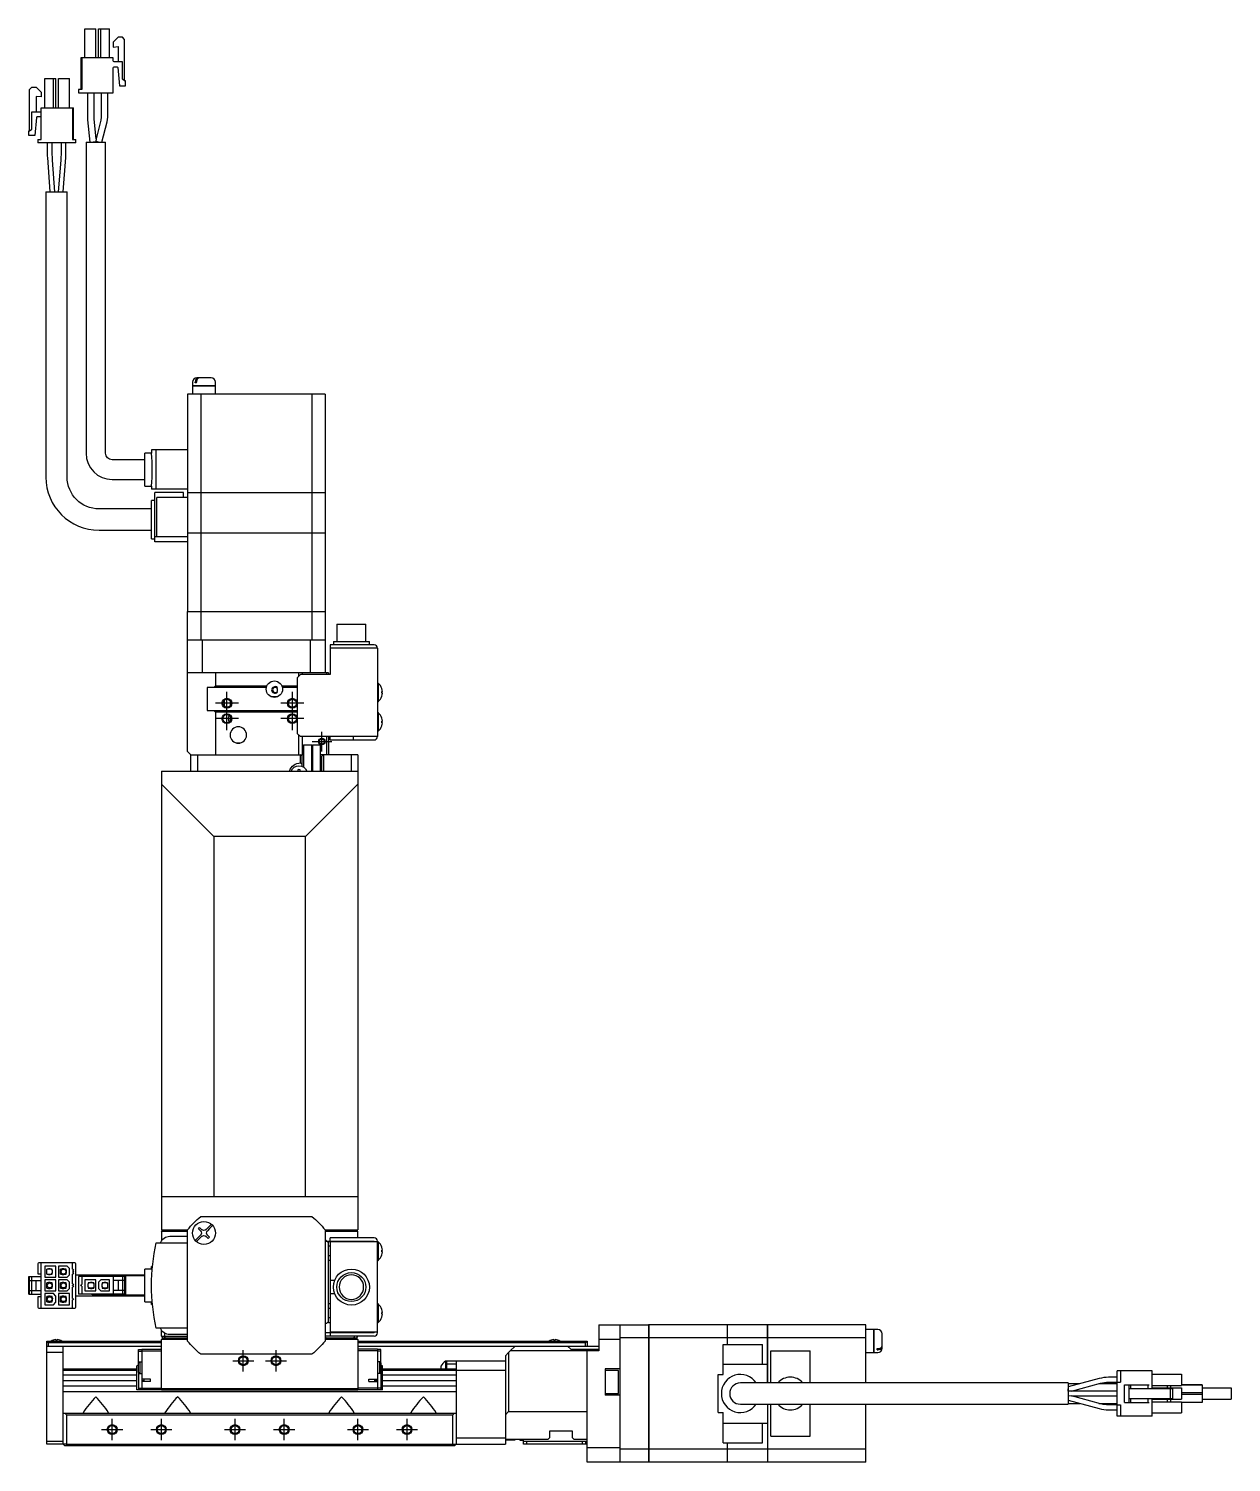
# Model space of a CAD drawing. Extents: x 0 to 1538, y -8 to 1191.
# Drawn here: x 1171 to 1538.1, y 382.2 to 819.8 of the extents above; entities that cross this region are included whole.
import ezdxf

# ---------------------------------------------------------------- set-up
doc = ezdxf.new("R2010")
doc.units = 0
doc.header["$LTSCALE"] = 0.5
doc.linetypes.add('CENTER', pattern=[50.8, 31.75, -6.35, 6.35, -6.35])
for name, color, linetype in [('MSM_CENTER', 1, 'CENTER'), ('MSM_CONTINUOUS', 7, 'CONTINUOUS'), ('MSM_NARROW', 5, 'CONTINUOUS')]:
    doc.layers.add(name, color=color, linetype=linetype)

msp = doc.modelspace()

# ---------------------------------------------------------------- linework, layer by layer
at = {"layer": 'MSM_CENTER'}
for p, q in [((1231.54, 605.65), (1231.54, 617.35)), ((1251.54, 605.65), (1251.54, 617.35)), ((1235.04, 613.85), (1228.04, 613.85)), ((1255.04, 613.85), (1248.04, 613.85)), ((1235.04, 609.15), (1228.04, 609.15)), ((1255.04, 609.15), (1248.04, 609.15)), ((1260.54, 599.15), (1260.54, 605.15)), ((1257.54, 602.15), (1263.54, 602.15)), ((1236.54, 409.92), (1236.54, 416.38)), ((1246.54, 409.92), (1246.54, 416.38)), ((1233.31, 413.15), (1239.77, 413.15)), ((1243.31, 413.15), (1249.77, 413.15)), ((1196.54, 388.92), (1196.54, 395.38)), ((1211.54, 388.92), (1211.54, 395.38)), ((1234.04, 388.92), (1234.04, 395.38)), ((1249.04, 388.92), (1249.04, 395.38)), ((1271.54, 388.92), (1271.54, 395.38)), ((1286.54, 388.92), (1286.54, 395.38)), ((1193.31, 392.15), (1199.77, 392.15)), ((1208.31, 392.15), (1214.77, 392.15)), ((1230.81, 392.15), (1237.27, 392.15)), ((1245.81, 392.15), (1252.27, 392.15)), ((1268.31, 392.15), (1274.77, 392.15)), ((1283.31, 392.15), (1289.77, 392.15))]:
    msp.add_line(p, q, dxfattribs=at)
at = {"layer": 'MSM_CONTINUOUS'}
for p, q in [((1188.14, 810.85), (1188.14, 819.75)), ((1188.14, 819.75), (1191.54, 819.75)), ((1188.14, 810.85), (1188.14, 819.75)), ((1191.54, 810.85), (1191.54, 819.75)), ((1192.34, 810.85), (1192.34, 819.75)), ((1192.34, 819.75), (1195.74, 819.75)), ((1192.34, 810.85), (1192.34, 819.75)), ((1193.09, 810.85), (1193.09, 819.75)), ((1195.74, 810.85), (1195.74, 819.75)), ((1198.34, 817.15), (1196.84, 815.65)), ((1198.34, 817.15), (1196.84, 815.65)), ((1196.84, 815.65), (1196.84, 814.15)), ((1196.84, 815.65), (1196.84, 814.15)), ((1196.84, 814.15), (1198.34, 814.28)), ((1199.64, 817.15), (1198.34, 817.15)), ((1198.34, 814.28), (1198.34, 809.6)), ((1198.34, 814.28), (1198.34, 809.6)), ((1200.34, 816.45), (1199.64, 817.15)), ((1200.34, 803.85), (1200.34, 816.45)), ((1187.24, 810.85), (1186.99, 810.85)), ((1186.99, 810.85), (1186.99, 801.15)), ((1187.24, 810.85), (1187.24, 801.15)), ((1196.84, 810.85), (1187.24, 810.85)), ((1187.24, 810.85), (1187.24, 801.15)), ((1196.84, 809.9), (1196.84, 810.85)), ((1199.64, 809.6), (1197.14, 809.6)), ((1199.64, 804.35), (1199.64, 809.6)), ((1196.84, 800.15), (1196.84, 807.8)), ((1197.14, 808.1), (1198.04, 808.1)), ((1198.24, 807.92), (1198.73, 802.35)), ((1198.24, 807.92), (1198.34, 806.77)), ((1198.24, 807.92), (1198.73, 802.35)), ((1198.24, 807.92), (1198.34, 806.77)), ((1198.34, 806.77), (1198.34, 806.77)), ((1171.34, 801.2), (1172.04, 801.9)), ((1171.34, 788.6), (1171.34, 801.2)), ((1172.04, 801.9), (1173.34, 801.9)), ((1173.34, 801.9), (1174.84, 800.4)), ((1175.94, 795.6), (1175.94, 804.5)), ((1175.94, 804.5), (1179.34, 804.5)), ((1178.59, 795.6), (1178.59, 804.5)), ((1179.34, 795.6), (1179.34, 804.5)), ((1180.14, 795.6), (1180.14, 804.5)), ((1180.14, 804.5), (1183.54, 804.5)), ((1183.54, 795.6), (1183.54, 804.5)), ((1186.24, 801.15), (1186.24, 800.15)), ((1187.24, 801.15), (1186.24, 801.15)), ((1186.24, 801.15), (1186.24, 800.15)), ((1198.73, 802.35), (1200.64, 802.35)), ((1200.34, 803.85), (1199.64, 804.35)), ((1200.64, 803.85), (1200.34, 803.85)), ((1200.64, 802.35), (1200.64, 803.85)), ((1173.34, 799.03), (1173.34, 794.35)), ((1174.84, 798.9), (1173.34, 799.03)), ((1174.84, 800.4), (1174.84, 798.9)), ((1186.24, 800.15), (1196.84, 800.15)), ((1189.01, 800.15), (1189.01, 792.25)), ((1191.01, 792.25), (1191.01, 800.15)), ((1193.21, 800.15), (1193.21, 792.79)), ((1195.21, 792.79), (1195.21, 800.15)), ((1172.04, 789.1), (1172.04, 794.35)), ((1172.04, 794.35), (1174.54, 794.35)), ((1173.44, 792.67), (1172.95, 787.1)), ((1174.54, 792.85), (1173.64, 792.85)), ((1174.84, 785.9), (1174.84, 795.6)), ((1174.84, 795.6), (1184.69, 795.6)), ((1184.44, 795.6), (1184.44, 785.9)), ((1184.69, 785.9), (1184.69, 795.6)), ((1189.01, 792.25), (1189.03, 791.96)), ((1191.02, 792.15), (1191.01, 792.25)), ((1191.6, 786.1), (1191.02, 792.15)), ((1193.21, 792.79), (1193.09, 791.78)), ((1195.02, 791.28), (1195.21, 792.79)), ((1171.04, 787.1), (1171.04, 788.6)), ((1171.04, 788.6), (1171.34, 788.6)), ((1171.34, 788.6), (1172.04, 789.1)), ((1189.03, 791.96), (1189.68, 785.15)), ((1193.09, 791.78), (1191.6, 786.1)), ((1193.42, 785.15), (1195.02, 791.28)), ((1172.95, 787.1), (1171.04, 787.1)), ((1173.84, 785.9), (1173.84, 784.9)), ((1173.84, 785.9), (1174.84, 785.9)), ((1185.44, 784.9), (1173.84, 784.9)), ((1176.71, 784.9), (1176.71, 781.28)), ((1178.21, 782.27), (1178.21, 784.9)), ((1180.91, 784.9), (1180.91, 782.27)), ((1182.41, 781.3), (1182.41, 784.9)), ((1184.44, 785.9), (1185.44, 785.9)), ((1185.44, 784.9), (1185.44, 785.9)), ((1188.54, 785.15), (1194.54, 785.15)), ((1188.54, 785.15), (1188.54, 690.15)), ((1191.69, 785.25), (1190.69, 785.15)), ((1191.6, 786.1), (1191.55, 785.37)), ((1191.68, 785.34), (1191.55, 785.37)), ((1192.39, 785.15), (1191.55, 785.37)), ((1191.55, 785.37), (1191.68, 785.34)), ((1191.68, 785.34), (1192.39, 785.15)), ((1191.69, 785.25), (1191.68, 785.34)), ((1194.54, 690.15), (1194.54, 785.15)), ((1176.74, 780.47), (1177.54, 769.9)), ((1178.31, 779.64), (1178.21, 782.27)), ((1179.04, 769.96), (1178.31, 779.64)), ((1180.81, 779.64), (1180.04, 769.96)), ((1180.91, 782.27), (1180.81, 779.64)), ((1181.54, 769.9), (1182.38, 780.45)), ((1176.29, 769.9), (1182.79, 769.9)), ((1176.29, 769.9), (1176.29, 682.9)), ((1179.04, 769.96), (1179.01, 769.9)), ((1182.79, 682.9), (1182.79, 769.9)), ((1221.04, 711.85), (1221.04, 710.7)), ((1228.04, 710.7), (1221.04, 710.7)), ((1221.04, 710.65), (1221.04, 708.15)), ((1228.04, 710.65), (1221.04, 710.65)), ((1221.09, 710.7), (1221.09, 710.65)), ((1221.89, 711.65), (1221.89, 711.85)), ((1222.25, 711.65), (1221.89, 711.65)), ((1222.25, 711.65), (1222.25, 711.85)), ((1226.74, 713.15), (1222.34, 713.15)), ((1227.99, 710.65), (1227.99, 710.7)), ((1228.04, 710.7), (1228.04, 711.85)), ((1228.04, 708.15), (1228.04, 710.65)), ((1219.54, 708.15), (1219.54, 678.2)), ((1261.54, 708.15), (1219.54, 708.15)), ((1223.57, 708.15), (1223.57, 678.2)), ((1257.51, 708.15), (1257.51, 678.2)), ((1261.54, 708.15), (1261.54, 678.2)), ((1206.54, 688.15), (1196.54, 688.15)), ((1206.54, 680.15), (1206.54, 690.15)), ((1208.54, 690.15), (1206.54, 690.15)), ((1219.54, 691.15), (1208.54, 691.15)), ((1208.54, 691.15), (1208.54, 690.15)), ((1209.97, 679.15), (1209.97, 691.15)), ((1196.54, 682.15), (1206.54, 682.15)), ((1206.54, 680.15), (1208.54, 680.15)), ((1208.54, 680.15), (1208.54, 679.15)), ((1219.54, 679.15), (1208.54, 679.15)), ((1208.54, 664.08), (1208.54, 675.72)), ((1209.54, 675.72), (1208.54, 675.72)), ((1218.34, 678.15), (1209.54, 678.15)), ((1209.54, 663.15), (1209.54, 678.15)), ((1210.14, 664.65), (1210.14, 676.65)), ((1219.54, 676.65), (1210.14, 676.65)), ((1218.34, 676.65), (1218.34, 678.15)), ((1219.54, 678.2), (1261.54, 678.2)), ((1219.54, 678.15), (1261.54, 678.15)), ((1219.54, 678.15), (1219.54, 641.9)), ((1219.59, 678.2), (1219.59, 678.15)), ((1223.57, 678.15), (1223.57, 665.9)), ((1223.83, 678.2), (1223.83, 678.15)), ((1257.25, 678.2), (1257.25, 678.15)), ((1257.51, 678.15), (1257.51, 665.9)), ((1261.49, 678.2), (1261.49, 678.15)), ((1261.54, 678.15), (1261.54, 665.9)), ((1208.54, 673.15), (1192.54, 673.15)), ((1192.54, 666.65), (1208.54, 666.65)), ((1219.54, 665.9), (1261.54, 665.9)), ((1219.54, 665.85), (1261.54, 665.85)), ((1219.59, 665.9), (1219.59, 665.85)), ((1223.57, 665.85), (1223.57, 641.9)), ((1223.83, 665.9), (1223.83, 665.85)), ((1257.25, 665.9), (1257.25, 665.85)), ((1257.51, 665.85), (1257.51, 641.9)), ((1261.49, 665.9), (1261.49, 665.85)), ((1261.54, 665.85), (1261.54, 641.9)), ((1208.54, 664.08), (1209.54, 664.08)), ((1219.54, 664.65), (1209.54, 664.65)), ((1219.54, 663.15), (1209.54, 663.15)), ((1219.54, 641.9), (1261.54, 641.9)), ((1219.54, 641.85), (1261.54, 641.85)), ((1219.54, 599.15), (1219.54, 641.85)), ((1219.59, 641.9), (1219.59, 641.85)), ((1223.57, 641.85), (1223.57, 633.15)), ((1223.83, 641.9), (1223.83, 641.85)), ((1257.25, 641.9), (1257.25, 641.85)), ((1257.51, 641.85), (1257.51, 633.15)), ((1261.49, 641.9), (1261.49, 641.85)), ((1261.54, 641.85), (1261.54, 623.15)), ((1265.11, 637.95), (1273.96, 637.95)), ((1265.11, 637.95), (1265.11, 632.65)), ((1273.96, 632.65), (1273.96, 637.95)), ((1261.54, 633.15), (1219.54, 633.15)), ((1224.04, 633.15), (1224.04, 623.15)), ((1257.04, 623.15), (1257.04, 633.15)), ((1263.04, 631.65), (1263.04, 622.65)), ((1276.54, 631.65), (1263.04, 631.65)), ((1277.54, 630.65), (1263.04, 630.65)), ((1264.04, 632.65), (1275.04, 632.65)), ((1264.04, 632.65), (1264.04, 631.65)), ((1275.04, 631.65), (1275.04, 632.65)), ((1277.54, 630.65), (1277.54, 603.65)), ((1262.54, 623.15), (1219.54, 623.15)), ((1228.04, 623.15), (1228.04, 619.15)), ((1254.04, 622.65), (1253.04, 621.65)), ((1253.04, 621.65), (1253.04, 604.65)), ((1253.54, 622.15), (1253.54, 623.15)), ((1263.04, 622.65), (1254.04, 622.65)), ((1254.54, 623.15), (1254.54, 622.65)), ((1262.04, 622.65), (1262.04, 623.15)), ((1262.54, 623.15), (1262.54, 622.65)), ((1225.54, 618.65), (1225.54, 611.65)), ((1243.59, 618.65), (1225.54, 618.65)), ((1227.54, 618.65), (1228.04, 619.15)), ((1228.04, 619.15), (1243.75, 619.15)), ((1248.33, 619.15), (1253.04, 619.15)), ((1253.04, 618.65), (1248.49, 618.65)), ((1277.7, 620), (1277.54, 620)), ((1277.7, 620), (1277.7, 614.3)), ((1278.85, 618.31), (1278.85, 618.31)), ((1278.85, 617.41), (1279.02, 617.41)), ((1278.85, 616.89), (1278.85, 617.41)), ((1232.54, 614.57), (1232.54, 613.15)), ((1232.55, 613.15), (1232.54, 613.15)), ((1244.95, 615.9), (1247.13, 615.9)), ((1277.54, 614.3), (1277.7, 614.3)), ((1279.02, 616.89), (1278.85, 616.89)), ((1278.85, 615.99), (1278.85, 616)), ((1225.54, 611.65), (1253.04, 611.65)), ((1228.04, 611.15), (1227.54, 611.65)), ((1228.04, 611.15), (1228.04, 598.15)), ((1253.04, 611.15), (1228.04, 611.15)), ((1232.54, 609.25), (1232.77, 609.25)), ((1232.54, 609.25), (1232.54, 608.44)), ((1277.7, 611), (1277.54, 611)), ((1277.7, 611), (1277.7, 605.3)), ((1278.85, 609.31), (1278.85, 609.31)), ((1278.85, 608.41), (1279.02, 608.41)), ((1278.85, 607.89), (1278.85, 608.41)), ((1253.04, 604.65), (1254.04, 603.65)), ((1253.54, 598.15), (1253.54, 604.15)), ((1277.54, 605.3), (1277.7, 605.3)), ((1279.02, 607.89), (1278.85, 607.89)), ((1278.85, 606.99), (1278.85, 607)), ((1234.34, 601.75), (1235.74, 601.75)), ((1277.54, 603.65), (1254.04, 603.65)), ((1254.54, 603.65), (1254.54, 598.15)), ((1254.94, 601.15), (1257.44, 601.15)), ((1254.94, 601.15), (1254.94, 594.34)), ((1257.44, 593.15), (1257.44, 601.15)), ((1257.64, 601.15), (1260.14, 601.15)), ((1257.64, 601.15), (1257.64, 593.15)), ((1260.14, 593.15), (1260.14, 601.15)), ((1262.04, 598.15), (1262.04, 603.65)), ((1262.54, 603.65), (1262.54, 598.15)), ((1263.04, 602.65), (1263.04, 603.65)), ((1263.04, 602.65), (1276.54, 602.65)), ((1270.04, 603.65), (1270.04, 602.65)), ((1219.54, 599.15), (1220.54, 598.15)), ((1220.54, 593.15), (1220.54, 598.15)), ((1220.54, 598.15), (1254.94, 598.15)), ((1222.54, 598.15), (1222.54, 593.15)), ((1254.04, 595.65), (1254.04, 598.15)), ((1254.54, 597.65), (1254.04, 598.15)), ((1254.54, 595.11), (1254.04, 595.65)), ((1254.54, 594.55), (1254.54, 597.65)), ((1257.64, 598.15), (1257.44, 598.15)), ((1271.54, 598.15), (1260.14, 598.15)), ((1261.04, 598.15), (1260.54, 597.65)), ((1260.54, 593.15), (1260.54, 597.65)), ((1261.04, 598.15), (1261.04, 593.15)), ((1269.54, 593.15), (1269.54, 598.15)), ((1271.54, 598.15), (1271.54, 453.15)), ((1211.54, 593.15), (1271.54, 593.15)), ((1211.54, 593.15), (1211.54, 453.15)), ((1253.17, 593.55), (1253.17, 593.15)), ((1253.91, 593.15), (1253.91, 593.55)), ((1227.54, 573.15), (1211.54, 589.15)), ((1271.54, 589.15), (1255.54, 573.15)), ((1255.54, 573.15), (1227.54, 573.15)), ((1227.54, 573.15), (1227.54, 463.15)), ((1255.54, 463.15), (1255.54, 573.15)), ((1271.54, 463.15), (1211.54, 463.15)), ((1223.57, 457.15), (1257.51, 457.15)), ((1211.54, 453.15), (1219.56, 453.15)), ((1211.54, 452.65), (1212.04, 453.15)), ((1219.54, 452.65), (1211.54, 452.65)), ((1211.54, 452.65), (1211.54, 449.68)), ((1214.12, 451.15), (1219.54, 451.15)), ((1219.54, 419.18), (1219.54, 453.12)), ((1221.89, 449.86), (1223.48, 451.44)), ((1222.88, 453.46), (1223.23, 453.81)), ((1223.48, 452.86), (1222.88, 453.46)), ((1223.83, 451.09), (1223.17, 450.43)), ((1223.23, 453.81), (1223.83, 453.21)), ((1225.25, 453.21), (1226.83, 454.8)), ((1225.85, 450.49), (1225.25, 451.09)), ((1226.26, 453.52), (1225.6, 452.86)), ((1225.6, 451.44), (1226.2, 450.84)), ((1226.2, 450.84), (1225.85, 450.49)), ((1227.18, 454.44), (1226.26, 453.52)), ((1261.52, 453.15), (1271.54, 453.15)), ((1262.04, 453.15), (1261.54, 452.65)), ((1261.54, 453.12), (1261.54, 419.18)), ((1271.54, 452.65), (1261.54, 452.65)), ((1271.04, 453.15), (1271.54, 452.65)), ((1271.54, 450.65), (1271.54, 452.65)), ((1209.97, 449.15), (1219.54, 449.15)), ((1223.17, 450.43), (1222.25, 449.51)), ((1262.54, 449.15), (1261.54, 450.15)), ((1261.54, 449.65), (1276.54, 449.65)), ((1262.14, 449.55), (1270.79, 449.55)), ((1262.54, 424.77), (1262.54, 449.54)), ((1276.54, 449.54), (1262.54, 449.54)), ((1263.04, 448.1), (1262.54, 448.1)), ((1263.04, 449.65), (1263.04, 450.65)), ((1276.54, 450.65), (1263.04, 450.65)), ((1263.04, 449.45), (1263.04, 421.85)), ((1277.54, 449.45), (1263.04, 449.45)), ((1270.79, 449.55), (1270.8, 449.54)), ((1270.84, 449.65), (1270.95, 449.54)), ((1271.54, 449.54), (1271.54, 449.65)), ((1276.54, 449.45), (1276.54, 449.65)), ((1277.54, 421.65), (1277.54, 449.65)), ((1277.7, 449.5), (1277.54, 449.5)), ((1277.7, 449.5), (1277.7, 443.8)), ((1278.85, 447.81), (1278.85, 447.81)), ((1278.85, 446.39), (1278.85, 446.91)), ((1278.85, 446.91), (1279.02, 446.91)), ((1279.02, 446.39), (1278.85, 446.39)), ((1173.84, 442.75), (1173.84, 439.65)), ((1185.14, 443.05), (1174.14, 443.05)), ((1174.84, 429.25), (1174.84, 443.05)), ((1175.94, 442.05), (1175.94, 438.65)), ((1179.34, 442.05), (1175.94, 442.05)), ((1179.34, 438.65), (1179.34, 442.05)), ((1180.14, 442.05), (1180.14, 438.65)), ((1182.79, 442.05), (1180.14, 442.05)), ((1183.54, 441.3), (1182.79, 442.05)), ((1184.44, 441.15), (1184.44, 443.05)), ((1185.44, 429.55), (1185.44, 442.75)), ((1263.04, 445.21), (1262.54, 445.21)), ((1263.04, 443.77), (1262.54, 443.77)), ((1277.54, 443.8), (1277.7, 443.8)), ((1278.85, 445.49), (1278.85, 445.5)), ((1171.04, 433.45), (1171.04, 438.85)), ((1171.04, 438.85), (1174.84, 438.85)), ((1171.34, 433.45), (1171.34, 438.85)), ((1171.34, 437.65), (1174.84, 437.65)), ((1172.04, 433.45), (1172.04, 438.85)), ((1173.34, 434.65), (1173.34, 437.65)), ((1173.84, 439.65), (1174.84, 439.65)), ((1175.94, 438.65), (1179.34, 438.65)), ((1175.94, 437.85), (1175.94, 434.45)), ((1179.34, 437.85), (1175.94, 437.85)), ((1177.09, 441.15), (1176.59, 441.15)), ((1176.59, 439.55), (1176.59, 441.15)), ((1177.96, 441.1), (1176.59, 441.1)), ((1176.59, 439.6), (1177.96, 439.6)), ((1176.59, 439.55), (1177.09, 439.55)), ((1177.09, 441.1), (1177.09, 441.25)), ((1177.59, 441.25), (1177.09, 441.25)), ((1177.09, 439.6), (1177.09, 439.45)), ((1177.09, 439.45), (1177.59, 439.45)), ((1177.59, 441.1), (1177.59, 441.25)), ((1178.24, 441.15), (1177.59, 441.15)), ((1177.59, 439.45), (1177.59, 439.6)), ((1177.59, 439.55), (1178.24, 439.55)), ((1178.34, 440.73), (1177.96, 441.1)), ((1177.96, 439.6), (1178.24, 439.88)), ((1178.24, 440.83), (1178.24, 441.15)), ((1178.24, 439.88), (1178.34, 439.98)), ((1178.24, 439.55), (1178.24, 439.88)), ((1178.34, 439.98), (1178.34, 440.73)), ((1179.34, 434.45), (1179.34, 437.85)), ((1180.14, 438.65), (1182.79, 438.65)), ((1180.14, 437.85), (1180.14, 434.45)), ((1182.79, 437.85), (1180.14, 437.85)), ((1180.79, 439.55), (1180.79, 441.15)), ((1181.29, 441.15), (1180.79, 441.15)), ((1182.16, 441.1), (1180.79, 441.1)), ((1180.95, 440.57), (1180.79, 440.04)), ((1180.79, 439.6), (1182.16, 439.6)), ((1180.79, 439.55), (1181.29, 439.55)), ((1181.79, 441.25), (1181.29, 441.25)), ((1181.29, 441.1), (1181.29, 441.25)), ((1181.29, 439.6), (1181.29, 439.45)), ((1181.29, 439.45), (1181.79, 439.45)), ((1181.79, 441.1), (1181.79, 441.25)), ((1182.44, 441.15), (1181.79, 441.15)), ((1181.79, 439.45), (1181.79, 439.6)), ((1181.79, 439.55), (1182.44, 439.55)), ((1182.54, 440.73), (1182.16, 441.1)), ((1182.16, 439.6), (1182.44, 439.88)), ((1182.25, 439.69), (1182.38, 440.14)), ((1182.44, 440.83), (1182.44, 441.15)), ((1182.44, 439.88), (1182.54, 439.98)), ((1182.44, 439.55), (1182.44, 439.88)), ((1182.54, 439.98), (1182.54, 440.73)), ((1182.79, 438.65), (1183.54, 439.4)), ((1183.54, 437.1), (1182.79, 437.85)), ((1183.54, 439.4), (1183.54, 441.3)), ((1184.44, 440.6), (1184.44, 440.65)), ((1184.44, 440.05), (1184.44, 440.1)), ((1184.44, 436.68), (1184.44, 439.55)), ((1185.44, 439.4), (1206.54, 439.4)), ((1186.24, 438.85), (1186.24, 433.45)), ((1200.64, 438.85), (1186.24, 438.85)), ((1187.24, 438.85), (1187.24, 436.4)), ((1188.14, 437.85), (1188.14, 434.45)), ((1191.54, 437.85), (1188.14, 437.85)), ((1191.54, 439.15), (1206.54, 439.15)), ((1191.54, 434.45), (1191.54, 437.85)), ((1193.09, 437.85), (1192.34, 437.1)), ((1195.74, 437.85), (1193.09, 437.85)), ((1194.54, 439.15), (1194.54, 439.4)), ((1195.74, 434.45), (1195.74, 437.85)), ((1196.54, 438.85), (1196.54, 439.15)), ((1196.84, 438.85), (1196.84, 433.45)), ((1200.34, 437.65), (1196.84, 437.65)), ((1198.34, 437.65), (1198.34, 434.65)), ((1199.64, 438.85), (1199.64, 433.45)), ((1200.34, 438.85), (1200.34, 433.45)), ((1200.64, 438.85), (1200.64, 433.45)), ((1206.54, 431.15), (1206.54, 441.15)), ((1208.75, 441.15), (1206.54, 441.15)), ((1208.54, 441.15), (1208.54, 441.97)), ((1208.83, 441.97), (1208.54, 441.97)), ((1264.42, 437.65), (1263.04, 437.65)), ((1171.04, 433.45), (1174.84, 433.45)), ((1171.34, 434.65), (1174.84, 434.65)), ((1175.94, 434.45), (1179.34, 434.45)), ((1175.94, 433.65), (1175.94, 430.25)), ((1178.59, 433.65), (1175.94, 433.65)), ((1177.09, 436.95), (1176.59, 436.95)), ((1176.59, 435.35), (1176.59, 436.95)), ((1177.96, 436.9), (1176.59, 436.9)), ((1176.59, 435.4), (1177.96, 435.4)), ((1176.59, 435.35), (1177.09, 435.35)), ((1177.59, 437.05), (1177.09, 437.05)), ((1177.09, 436.9), (1177.09, 437.05)), ((1177.09, 435.4), (1177.09, 435.25)), ((1177.09, 435.25), (1177.59, 435.25)), ((1177.59, 436.9), (1177.59, 437.05)), ((1178.24, 436.95), (1177.59, 436.95)), ((1177.59, 435.25), (1177.59, 435.4)), ((1177.59, 435.35), (1178.24, 435.35)), ((1178.34, 436.53), (1177.96, 436.9)), ((1177.96, 435.4), (1178.34, 435.78)), ((1178.24, 436.63), (1178.24, 436.95)), ((1178.24, 435.35), (1178.24, 435.68)), ((1178.34, 435.78), (1178.34, 436.53)), ((1179.34, 432.9), (1178.59, 433.65)), ((1180.14, 434.45), (1182.79, 434.45)), ((1183.54, 433.65), (1180.14, 433.65)), ((1180.14, 433.65), (1180.14, 430.25)), ((1181.29, 436.95), (1180.79, 436.95)), ((1180.79, 435.35), (1180.79, 436.95)), ((1182.16, 436.9), (1180.79, 436.9)), ((1180.79, 436.9), (1180.87, 436.9)), ((1180.79, 435.41), (1180.87, 435.4)), ((1180.79, 435.4), (1182.16, 435.4)), ((1180.79, 435.35), (1181.29, 435.35)), ((1181.79, 437.05), (1181.29, 437.05)), ((1181.29, 436.9), (1181.29, 437.05)), ((1181.29, 435.4), (1181.29, 435.25)), ((1181.29, 435.25), (1181.79, 435.25)), ((1181.79, 436.9), (1181.79, 437.05)), ((1182.44, 436.95), (1181.79, 436.95)), ((1181.79, 435.25), (1181.79, 435.4)), ((1181.79, 435.35), (1182.44, 435.35)), ((1182.54, 436.53), (1182.16, 436.9)), ((1182.16, 435.4), (1182.54, 435.78)), ((1182.44, 436.63), (1182.44, 436.95)), ((1182.44, 435.35), (1182.44, 435.68)), ((1182.54, 435.78), (1182.54, 436.53)), ((1182.79, 434.45), (1183.54, 435.2)), ((1183.54, 435.2), (1183.54, 437.1)), ((1183.54, 430.25), (1183.54, 433.65)), ((1184.44, 436.13), (1184.44, 436.18)), ((1184.44, 432.2), (1184.44, 435.63)), ((1200.64, 433.45), (1186.24, 433.45)), ((1187.24, 435.9), (1187.24, 433.45)), ((1188.14, 434.45), (1191.54, 434.45)), ((1189.51, 436.9), (1189.14, 436.53)), ((1189.14, 436.53), (1189.14, 435.78)), ((1189.14, 435.78), (1189.51, 435.4)), ((1189.89, 436.95), (1189.24, 436.95)), ((1189.24, 436.95), (1189.24, 436.63)), ((1189.24, 435.68), (1189.24, 435.35)), ((1189.24, 435.35), (1189.89, 435.35)), ((1190.89, 436.9), (1189.51, 436.9)), ((1189.51, 435.4), (1190.89, 435.4)), ((1190.39, 437.05), (1189.89, 437.05)), ((1189.89, 437.05), (1189.89, 436.9)), ((1189.89, 435.4), (1189.89, 435.25)), ((1189.89, 435.25), (1190.39, 435.25)), ((1190.39, 437.05), (1190.39, 436.9)), ((1190.89, 436.95), (1190.39, 436.95)), ((1190.39, 435.25), (1190.39, 435.4)), ((1190.39, 435.35), (1190.89, 435.35)), ((1190.89, 436.95), (1190.89, 435.35)), ((1192.34, 437.1), (1192.34, 435.2)), ((1192.34, 435.2), (1193.09, 434.45)), ((1193.09, 434.45), (1195.74, 434.45)), ((1193.71, 436.9), (1193.34, 436.53)), ((1193.34, 436.53), (1193.34, 435.78)), ((1193.34, 435.78), (1193.71, 435.4)), ((1194.09, 436.95), (1193.44, 436.95)), ((1193.44, 436.95), (1193.44, 436.63)), ((1193.44, 435.68), (1193.44, 435.35)), ((1193.44, 435.35), (1194.09, 435.35)), ((1195.09, 436.9), (1193.71, 436.9)), ((1193.71, 435.4), (1195.09, 435.4)), ((1194.59, 437.05), (1194.09, 437.05)), ((1194.09, 437.05), (1194.09, 436.9)), ((1194.09, 435.4), (1194.09, 435.25)), ((1194.09, 435.25), (1194.59, 435.25)), ((1194.59, 437.05), (1194.59, 436.9)), ((1195.09, 436.95), (1194.59, 436.95)), ((1194.59, 435.25), (1194.59, 435.4)), ((1194.59, 435.35), (1195.09, 435.35)), ((1195.09, 436.95), (1195.09, 435.35)), ((1196.54, 433.15), (1196.54, 433.45)), ((1200.34, 434.65), (1196.84, 434.65)), ((1263.04, 433.65), (1264.42, 433.65)), ((1174.84, 432.65), (1173.84, 432.65)), ((1173.84, 432.65), (1173.84, 429.55)), ((1174.14, 429.25), (1185.14, 429.25)), ((1175.94, 430.25), (1178.59, 430.25)), ((1177.09, 432.75), (1176.59, 432.75)), ((1176.59, 431.15), (1176.59, 432.75)), ((1177.96, 432.7), (1176.59, 432.7)), ((1176.59, 431.2), (1177.96, 431.2)), ((1176.59, 431.15), (1177.09, 431.15)), ((1176.74, 432.15), (1176.9, 432.7)), ((1177.59, 432.85), (1177.09, 432.85)), ((1177.09, 432.7), (1177.09, 432.85)), ((1177.09, 431.2), (1177.09, 431.05)), ((1177.09, 431.05), (1177.59, 431.05)), ((1177.59, 432.7), (1177.59, 432.85)), ((1178.24, 432.75), (1177.59, 432.75)), ((1177.59, 431.05), (1177.59, 431.2)), ((1177.59, 431.15), (1178.24, 431.15)), ((1178.34, 432.33), (1177.96, 432.7)), ((1177.96, 431.2), (1178.34, 431.58)), ((1178.34, 432.3), (1178.19, 431.75)), ((1178.24, 432.43), (1178.24, 432.75)), ((1178.24, 431.15), (1178.24, 431.48)), ((1178.34, 431.58), (1178.34, 432.33)), ((1178.59, 430.25), (1179.34, 431)), ((1179.34, 431), (1179.34, 432.9)), ((1180.14, 430.25), (1183.54, 430.25)), ((1181.29, 432.75), (1180.79, 432.75)), ((1180.79, 431.15), (1180.79, 432.75)), ((1182.16, 432.7), (1180.79, 432.7)), ((1180.95, 431.74), (1180.79, 432.26)), ((1180.79, 431.2), (1182.16, 431.2)), ((1180.79, 431.15), (1181.29, 431.15)), ((1181.79, 432.85), (1181.29, 432.85)), ((1181.29, 432.7), (1181.29, 432.85)), ((1181.29, 431.2), (1181.29, 431.05)), ((1181.29, 431.05), (1181.79, 431.05)), ((1181.79, 432.7), (1181.79, 432.85)), ((1182.44, 432.75), (1181.79, 432.75)), ((1181.79, 431.05), (1181.79, 431.2)), ((1181.79, 431.15), (1182.44, 431.15)), ((1182.54, 432.33), (1182.16, 432.7)), ((1182.16, 431.2), (1182.44, 431.48)), ((1182.25, 432.62), (1182.38, 432.17)), ((1182.44, 432.43), (1182.44, 432.75)), ((1182.44, 431.48), (1182.54, 431.58)), ((1182.44, 431.15), (1182.44, 431.48)), ((1182.54, 431.58), (1182.54, 432.33)), ((1184.44, 429.25), (1184.44, 431.7)), ((1206.54, 432.9), (1185.44, 432.9)), ((1206.54, 433.15), (1191.54, 433.15)), ((1194.54, 432.9), (1194.54, 433.15)), ((1206.54, 431.15), (1208.75, 431.15)), ((1208.54, 430.33), (1208.54, 431.15)), ((1208.54, 430.33), (1208.83, 430.33)), ((1263.04, 430.54), (1262.54, 430.54)), ((1263.04, 429.1), (1262.54, 429.1)), ((1277.7, 430.5), (1277.54, 430.5)), ((1277.7, 430.5), (1277.7, 424.8)), ((1261.54, 424.65), (1262.04, 424.65)), ((1262.04, 424.65), (1262.54, 425.15)), ((1263.04, 426.21), (1262.54, 426.21)), ((1263.04, 424.77), (1262.54, 424.77)), ((1277.54, 424.8), (1277.7, 424.8)), ((1278.85, 428.81), (1278.85, 428.81)), ((1278.85, 427.39), (1278.85, 427.91)), ((1278.85, 427.91), (1279.02, 427.91)), ((1279.02, 427.39), (1278.85, 427.39)), ((1278.85, 426.49), (1278.85, 426.5)), ((1219.54, 423.15), (1209.97, 423.15)), ((1211.54, 420.66), (1211.54, 422.62)), ((1211.54, 420.65), (1219.54, 420.65)), ((1212.04, 420.15), (1211.54, 419.65)), ((1212.04, 420.15), (1219.54, 420.15)), ((1212.54, 421.6), (1212.54, 420.65)), ((1212.75, 420.15), (1212.54, 420.65)), ((1219.54, 421.15), (1214.12, 421.15)), ((1276.54, 421.65), (1261.54, 421.65)), ((1276.54, 420.65), (1261.54, 420.65)), ((1261.54, 420.45), (1261.84, 420.15)), ((1261.54, 420.15), (1271.04, 420.15)), ((1277.54, 421.85), (1263.04, 421.85)), ((1263.04, 421.65), (1263.04, 420.65)), ((1270.54, 420.65), (1270.33, 420.15)), ((1270.54, 421.65), (1270.74, 421.85)), ((1271.54, 419.65), (1271.04, 420.15)), ((1271.54, 421.85), (1271.54, 421.65)), ((1276.54, 421.65), (1276.54, 421.85)), ((1345.04, 424.15), (1360.24, 424.15)), ((1345.04, 424.15), (1345.04, 416.15)), ((1351.54, 382.15), (1351.54, 424.15)), ((1360.24, 420.12), (1351.54, 420.12)), ((1360.24, 424.15), (1360.24, 382.15)), ((1360.29, 424.1), (1360.24, 424.1)), ((1360.29, 424.15), (1360.29, 382.15)), ((1384.24, 424.15), (1360.29, 424.15)), ((1384.24, 420.12), (1360.29, 420.12)), ((1384.24, 424.15), (1384.24, 418.15)), ((1384.29, 424.1), (1384.24, 424.1)), ((1384.29, 424.15), (1384.29, 418.15)), ((1396.54, 424.15), (1384.29, 424.15)), ((1396.54, 420.12), (1384.29, 420.12)), ((1396.54, 406.4), (1396.54, 424.15)), ((1396.59, 424.1), (1396.54, 424.1)), ((1396.59, 424.15), (1396.59, 406.4)), ((1426.54, 424.15), (1396.59, 424.15)), ((1426.54, 420.12), (1396.59, 420.12)), ((1426.54, 406.4), (1426.54, 424.15)), ((1429.04, 422.65), (1426.54, 422.65)), ((1429.04, 415.65), (1429.04, 422.65)), ((1429.09, 422.6), (1429.04, 422.6)), ((1429.09, 415.65), (1429.09, 422.65)), ((1430.24, 422.65), (1429.09, 422.65)), ((1431.54, 416.95), (1431.54, 421.35)), ((1176.54, 419.15), (1177.04, 418.65)), ((1176.54, 419.15), (1211.54, 419.15)), ((1176.54, 387.65), (1176.54, 419.15)), ((1176.54, 417.65), (1211.54, 417.65)), ((1177.04, 418.65), (1177.04, 417.65)), ((1211.54, 418.65), (1177.04, 418.65)), ((1178.57, 419.48), (1178.56, 419.49)), ((1179.36, 419.48), (1179.36, 419.64)), ((1179.72, 419.48), (1179.36, 419.48)), ((1179.72, 419.64), (1179.72, 419.48)), ((1180.52, 419.49), (1180.51, 419.48)), ((1181.54, 387.65), (1181.54, 417.65)), ((1204.54, 416.55), (1205.54, 416.55)), ((1204.54, 412.55), (1204.54, 416.55)), ((1204.54, 416.05), (1205.54, 416.05)), ((1205.54, 416.65), (1205.54, 404.25)), ((1205.54, 416.65), (1211.54, 416.65)), ((1205.54, 416.15), (1211.54, 416.15)), ((1219.54, 419.65), (1211.54, 419.65)), ((1211.54, 404.15), (1211.54, 419.65)), ((1271.54, 419.65), (1261.54, 419.65)), ((1271.54, 419.65), (1271.54, 404.15)), ((1271.54, 419.15), (1341.54, 419.15)), ((1341.04, 418.65), (1271.54, 418.65)), ((1271.54, 417.65), (1345.04, 417.65)), ((1277.54, 416.65), (1271.54, 416.65)), ((1277.54, 416.15), (1271.54, 416.15)), ((1277.54, 416.65), (1277.54, 404.25)), ((1278.54, 416.55), (1277.54, 416.55)), ((1278.54, 416.05), (1277.54, 416.05)), ((1278.54, 412.55), (1278.54, 416.55)), ((1318.04, 416.15), (1317.54, 415.65)), ((1319.54, 417.65), (1318.04, 416.15)), ((1345.04, 416.15), (1318.04, 416.15)), ((1330.57, 419.48), (1330.56, 419.49)), ((1331.36, 419.48), (1331.36, 419.64)), ((1331.72, 419.48), (1331.36, 419.48)), ((1331.72, 419.64), (1331.72, 419.48)), ((1332.52, 419.49), (1332.51, 419.48)), ((1335.54, 417.65), (1336.54, 416.65)), ((1336.54, 416.65), (1345.04, 416.65)), ((1341.04, 418.65), (1341.54, 419.15)), ((1341.04, 417.65), (1341.04, 418.65)), ((1341.54, 419.15), (1341.54, 417.65)), ((1341.54, 382.15), (1341.54, 416.65)), ((1351.54, 419.65), (1345.04, 419.65)), ((1360.29, 419.87), (1360.24, 419.87)), ((1383.04, 408.93), (1383.04, 418.15)), ((1383.04, 418.15), (1395.04, 418.15)), ((1384.29, 419.87), (1384.24, 419.87)), ((1395.04, 412.15), (1395.04, 418.15)), ((1396.59, 419.87), (1396.54, 419.87)), ((1397.54, 406.4), (1397.54, 416.15)), ((1397.54, 416.15), (1409.54, 416.15)), ((1409.54, 406.4), (1409.54, 416.15)), ((1430.04, 416.86), (1430.24, 416.86)), ((1430.04, 416.51), (1430.04, 416.86)), ((1430.04, 416.51), (1430.24, 416.51)), ((1181.54, 415.65), (1176.54, 415.65)), ((1204.49, 411.85), (1204.04, 411.58)), ((1204.04, 404.25), (1204.04, 411.58)), ((1204.44, 412.55), (1204.44, 411.82)), ((1204.94, 412.55), (1204.44, 412.55)), ((1204.49, 412.55), (1204.49, 409.55)), ((1204.54, 412.85), (1205.54, 412.85)), ((1204.94, 412.85), (1204.94, 409.25)), ((1257.51, 415.15), (1223.57, 415.15)), ((1278.54, 412.85), (1277.54, 412.85)), ((1278.14, 412.85), (1278.14, 409.25)), ((1278.64, 412.55), (1278.14, 412.55)), ((1278.64, 409.55), (1278.64, 412.55)), ((1278.64, 411.82), (1279.04, 411.58)), ((1279.04, 404.25), (1279.04, 411.58)), ((1296.89, 411.49), (1296.89, 410.65)), ((1298.29, 413), (1298.29, 410.65)), ((1298.54, 413), (1298.29, 413)), ((1298.54, 413.15), (1298.54, 410.65)), ((1298.54, 413.15), (1316.54, 413.15)), ((1301.54, 412.15), (1298.54, 412.15)), ((1301.54, 413.15), (1301.54, 387.65)), ((1316.54, 414.65), (1317.54, 415.65)), ((1316.54, 414.65), (1316.54, 387.65)), ((1317.54, 415.65), (1317.54, 397.65)), ((1383.04, 412.15), (1396.54, 412.15)), ((1426.54, 415.65), (1429.04, 415.65)), ((1429.04, 415.7), (1429.09, 415.7)), ((1429.09, 415.65), (1430.24, 415.65)), ((1181.54, 410.65), (1204.04, 410.65)), ((1204.04, 410.15), (1181.54, 410.15)), ((1204.04, 408.76), (1181.54, 408.76)), ((1181.54, 407.15), (1204.04, 407.15)), ((1204.49, 409.55), (1204.94, 409.55)), ((1204.54, 409.55), (1204.54, 404.25)), ((1204.54, 409.25), (1205.54, 409.25)), ((1208.24, 407.5), (1205.54, 407.5)), ((1205.54, 407.15), (1206.34, 407.15)), ((1206.34, 406.8), (1206.34, 407.5)), ((1208.24, 406.8), (1208.24, 407.5)), ((1274.84, 407.5), (1277.54, 407.5)), ((1274.84, 406.8), (1274.84, 407.5)), ((1276.74, 406.8), (1276.74, 407.5)), ((1276.74, 407.15), (1277.54, 407.15)), ((1278.54, 409.25), (1277.54, 409.25)), ((1278.14, 409.55), (1278.64, 409.55)), ((1278.54, 409.55), (1278.54, 404.25)), ((1279.04, 410.65), (1301.54, 410.65)), ((1301.54, 410.15), (1279.04, 410.15)), ((1301.54, 408.76), (1279.04, 408.76)), ((1279.04, 407.15), (1301.54, 407.15)), ((1316.54, 410.15), (1301.54, 410.15)), ((1351.54, 410.65), (1347.04, 410.65)), ((1347.04, 410.65), (1347.04, 402.65)), ((1351.04, 410.15), (1347.04, 410.15)), ((1351.04, 403.15), (1351.04, 410.15)), ((1381.54, 397.37), (1381.54, 408.93)), ((1381.54, 408.93), (1383.04, 408.93)), ((1497.77, 407.72), (1488.29, 405.18)), ((1503.29, 408.1), (1500.66, 408.1)), ((1503.29, 396.25), (1503.29, 410.05)), ((1513.99, 410.05), (1503.29, 410.05)), ((1504.29, 410.05), (1504.29, 406.65)), ((1513.99, 404.65), (1513.99, 410.05)), ((1513.99, 409.05), (1522.89, 409.05)), ((1522.89, 409.05), (1522.89, 405.65)), ((1181.54, 405.54), (1204.04, 405.54)), ((1301.54, 403.65), (1181.54, 403.65)), ((1211.54, 404.25), (1204.04, 404.25)), ((1204.54, 404.75), (1211.54, 404.75)), ((1208.24, 406.8), (1205.54, 406.8)), ((1211.54, 404.65), (1271.54, 404.65)), ((1271.54, 404.15), (1211.54, 404.15)), ((1278.54, 404.75), (1271.54, 404.75)), ((1279.04, 404.25), (1271.54, 404.25)), ((1274.84, 406.8), (1277.54, 406.8)), ((1279.04, 405.54), (1301.54, 405.54)), ((1347.04, 403.15), (1351.04, 403.15)), ((1351.54, 402.65), (1347.04, 402.65)), ((1488.29, 406.4), (1388.29, 406.4)), ((1488.29, 406.4), (1488.29, 399.9)), ((1491.92, 406.15), (1488.29, 406.15)), ((1488.38, 403.9), (1488.29, 404.19)), ((1503.29, 403.9), (1488.29, 403.9)), ((1489.32, 403.9), (1498.16, 406.27)), ((1503.29, 406.15), (1497.71, 406.15)), ((1500.66, 406.6), (1503.29, 406.6)), ((1503.29, 406.65), (1504.29, 406.65)), ((1505.49, 400.45), (1505.49, 405.85)), ((1505.49, 405.85), (1513.04, 405.85)), ((1506.99, 400.45), (1506.99, 405.85)), ((1506.99, 404.65), (1520.29, 404.65)), ((1507.49, 404.65), (1507.49, 405.85)), ((1512.74, 404.65), (1512.74, 405.85)), ((1513.99, 405.65), (1522.89, 405.65)), ((1513.99, 404.85), (1522.89, 404.85)), ((1518.54, 405.65), (1518.54, 404.85)), ((1519.54, 405.65), (1519.54, 404.85)), ((1519.59, 401.65), (1519.59, 404.65)), ((1520.29, 401.65), (1520.29, 404.65)), ((1522.89, 405.85), (1526.19, 405.85)), ((1526.31, 405.85), (1522.89, 405.85)), ((1522.89, 405.85), (1527.99, 405.85)), ((1529.24, 405.85), (1522.89, 405.85)), ((1522.89, 404.85), (1522.89, 401.45)), ((1529.24, 403.4), (1522.89, 403.4)), ((1529.24, 402.9), (1522.89, 402.9)), ((1526.19, 405.85), (1526.49, 405.85)), ((1526.49, 405.85), (1526.31, 405.85)), ((1527.99, 405.85), (1528.29, 405.85)), ((1528.29, 405.85), (1529.24, 405.85)), ((1529.24, 405.85), (1529.24, 405.85)), ((1529.24, 405.85), (1529.24, 400.45)), ((1529.24, 404.85), (1538.14, 404.85)), ((1529.24, 404.85), (1538.14, 404.85)), ((1529.24, 404.85), (1538.14, 404.85)), ((1538.14, 404.85), (1538.14, 401.45)), ((1388.29, 399.9), (1488.29, 399.9)), ((1396.54, 399.9), (1396.54, 382.15)), ((1396.59, 399.9), (1396.59, 382.15)), ((1397.54, 390.15), (1397.54, 399.9)), ((1409.54, 390.15), (1409.54, 399.9)), ((1426.54, 382.15), (1426.54, 399.9)), ((1488.29, 402.4), (1488.38, 402.4)), ((1488.29, 401.13), (1497.78, 398.58)), ((1488.29, 400.15), (1491.92, 400.15)), ((1488.42, 402.52), (1489.32, 402.4)), ((1489.32, 402.4), (1503.29, 402.4)), ((1498.17, 400.03), (1489.32, 402.4)), ((1497.71, 400.15), (1503.29, 400.15)), ((1498.39, 399.97), (1498.16, 400.03)), ((1503.29, 399.7), (1500.66, 399.7)), ((1503.29, 399.65), (1504.29, 399.65)), ((1504.29, 399.65), (1504.29, 396.25)), ((1505.49, 400.45), (1513.04, 400.45)), ((1506.99, 401.65), (1520.29, 401.65)), ((1507.49, 400.45), (1507.49, 401.65)), ((1512.74, 400.45), (1512.74, 401.65)), ((1513.99, 396.25), (1513.99, 401.65)), ((1513.99, 401.45), (1522.89, 401.45)), ((1513.99, 400.65), (1522.89, 400.65)), ((1518.54, 401.45), (1518.54, 400.65)), ((1519.54, 401.45), (1519.54, 400.65)), ((1522.89, 400.65), (1522.89, 397.25)), ((1529.24, 400.45), (1522.89, 400.45)), ((1529.24, 401.45), (1538.14, 401.45)), ((1181.54, 397.15), (1301.54, 397.15)), ((1182.04, 397.15), (1182.54, 396.65)), ((1182.54, 396.65), (1300.54, 396.65)), ((1182.54, 396.65), (1182.54, 387.66)), ((1187.8, 397.15), (1187.64, 397.28)), ((1195.28, 397.15), (1195.44, 397.28)), ((1212.8, 397.15), (1212.64, 397.28)), ((1220.28, 397.15), (1220.44, 397.28)), ((1262.8, 397.15), (1262.64, 397.28)), ((1270.28, 397.15), (1270.44, 397.28)), ((1287.8, 397.15), (1287.64, 397.28)), ((1295.28, 397.15), (1295.44, 397.28)), ((1300.54, 396.65), (1301.04, 397.15)), ((1300.54, 387.66), (1300.54, 396.65)), ((1317.54, 397.65), (1316.54, 396.65)), ((1317.54, 397.65), (1341.54, 397.65)), ((1381.54, 397.37), (1383.04, 397.37)), ((1383.04, 388.15), (1383.04, 397.37)), ((1383.04, 394.15), (1396.54, 394.15)), ((1395.04, 388.15), (1395.04, 394.15)), ((1500.66, 398.2), (1503.29, 398.2)), ((1513.99, 396.25), (1503.29, 396.25)), ((1513.99, 397.25), (1522.89, 397.25)), ((1301.54, 389.65), (1316.54, 389.65)), ((1329.54, 389.15), (1330.04, 389.65)), ((1337.04, 391.65), (1330.04, 391.65)), ((1330.04, 391.65), (1330.04, 389.65)), ((1337.04, 389.65), (1337.04, 391.65)), ((1337.04, 389.65), (1337.54, 389.15)), ((1397.54, 390.15), (1409.54, 390.15)), ((1176.54, 388.65), (1181.54, 388.65)), ((1182.54, 387.65), (1176.54, 387.65)), ((1181.54, 387.65), (1182.04, 387.15)), ((1301.04, 387.15), (1182.04, 387.15)), ((1182.54, 387.66), (1300.54, 387.66)), ((1300.54, 387.65), (1316.54, 387.65)), ((1301.04, 387.15), (1301.54, 387.65)), ((1329.54, 389.15), (1316.54, 389.15)), ((1316.54, 389.05), (1319.54, 389.05)), ((1319.54, 389.15), (1319.54, 389.05)), ((1321.04, 388.85), (1321.04, 389.15)), ((1322.04, 388.85), (1321.04, 388.85)), ((1322.04, 387.65), (1322.04, 389.15)), ((1322.04, 388.65), (1341.54, 388.65)), ((1341.54, 387.65), (1322.04, 387.65)), ((1323.04, 388.65), (1323.04, 387.65)), ((1341.54, 389.15), (1337.54, 389.15)), ((1340.04, 387.65), (1340.04, 388.65)), ((1341.04, 388.65), (1341.04, 387.65)), ((1341.54, 386.65), (1351.54, 386.65)), ((1360.24, 386.18), (1351.54, 386.18)), ((1360.29, 386.44), (1360.24, 386.44)), ((1384.24, 386.18), (1360.29, 386.18)), ((1383.04, 388.15), (1395.04, 388.15)), ((1384.24, 388.15), (1384.24, 382.15)), ((1384.29, 386.44), (1384.24, 386.44)), ((1384.29, 388.15), (1384.29, 382.15)), ((1396.54, 386.18), (1384.29, 386.18)), ((1396.59, 386.44), (1396.54, 386.44)), ((1426.54, 386.18), (1396.59, 386.18)), ((1360.24, 382.15), (1341.54, 382.15)), ((1360.29, 382.2), (1360.24, 382.2)), ((1384.24, 382.15), (1360.29, 382.15)), ((1384.29, 382.2), (1384.24, 382.2)), ((1396.54, 382.15), (1384.29, 382.15)), ((1396.59, 382.2), (1396.54, 382.2)), ((1426.54, 382.15), (1396.59, 382.15))]:
    msp.add_line(p, q, dxfattribs=at)
for centre, radius in [((1246.04, 618.15), 2.5), ((1231.54, 613.85), 1.23), ((1251.54, 613.85), 1.23), ((1231.54, 609.15), 1.23), ((1251.54, 609.15), 1.23), ((1260.54, 602.15), 0.783), ((1224.54, 452.15), 3.5), ((1181.66, 440.35), 0.75), ((1269.54, 435.65), 5.5), ((1269.54, 435.65), 4.43), ((1177.46, 436.15), 0.75), ((1181.66, 436.15), 0.75), ((1177.46, 431.95), 0.75), ((1181.66, 431.95), 0.75), ((1236.54, 413.15), 1.23), ((1246.54, 413.15), 1.23), ((1196.54, 392.15), 1.23), ((1211.54, 392.15), 1.23), ((1234.04, 392.15), 1.23), ((1249.04, 392.15), 1.23), ((1271.54, 392.15), 1.23), ((1286.54, 392.15), 1.23)]:
    msp.add_circle(centre, radius, dxfattribs=at)
at = {"layer": 'MSM_CONTINUOUS', "extrusion": (0, 0, -1)}
for centre, radius in [((-1235.04, 604.15), 2.5), ((-1269.54, 435.65), 3.75)]:
    msp.add_circle(centre, radius, dxfattribs=at)
for centre, radius, start, end in [((-1197.14, 809.9), 0.3, 270, 360), ((-1197.14, 807.8), 0.3, 360, 90), ((-1198.04, 807.9), 0.2, 90, 175), ((-1196.54, 690.15), 2, 270, 360), ((-1192.54, 682.9), 9.75, 270, 360), ((-1254.04, 592.15), 3.5, 16.6015, 90), ((-1253.54, 592.15), 2.6, 22.6199, 157.3802), ((-1240.54, 436.15), 27, 38.9424, 51.0576), ((-1240.54, 436.15), 27, 128.9424, 141.0576), ((-1214.12, 448.15), 3, 19.4712, 90), ((-1222.77, 452.15), 1, 135, 225), ((-1224.54, 453.92), 1, 225, 315), ((-1224.54, 450.38), 1, 45, 135), ((-1226.31, 452.15), 1, 315, 45), ((-1268.54, 436.15), 60, 347.4867, 12.5133), ((-1184.44, 440.9), 0.25, 90, 270), ((-1184.44, 440.35), 0.25, 90, 270), ((-1184.44, 439.8), 0.25, 90, 270), ((-1184.44, 436.43), 0.25, 90, 270), ((-1184.44, 435.88), 0.25, 90, 270), ((-1187.24, 436.15), 0.25, 269.9993, 89.9993), ((-1190.01, 436.15), 1, 131.4089, 151.0443), ((-1190.01, 436.15), 1, 208.9543, 228.5897), ((-1194.21, 436.15), 1, 131.4089, 151.0443), ((-1194.21, 436.15), 1, 208.9543, 228.5897), ((-1184.44, 431.95), 0.25, 90, 270), ((-1214.12, 424.15), 3, 270, 340.5288), ((-1240.54, 436.15), 27, 308.9424, 321.0576), ((-1240.54, 436.15), 27, 218.9424, 231.0576), ((-1500.66, 396.95), 9.65, 75.0035, 90.008), ((-1500.65, 409.31), 9.61, 269.9909, 285.0002), ((-1500.66, 409.36), 9.66, 269.995, 283.4337)]:
    msp.add_arc(centre, radius, start, end, dxfattribs=at)
at = {"layer": 'MSM_CONTINUOUS'}
for centre, radius, start, end in [((1198.04, 807.9), 0.2, 5, 90), ((1198.04, 807.9), 0.2, 5, 90), ((1173.64, 792.65), 0.2, 90, 175), ((1174.54, 794.65), 0.3, 270, 0), ((1174.54, 792.55), 0.3, 0, 90), ((1187.46, 781.28), 10.75, 180, 184.2892), ((1171.66, 781.3), 10.75, 355.452, 0), ((1222.34, 711.85), 1.3, 90, 180), ((1223.3, 711.93), 1.41, 131.3743, 182.8178), ((1223.63, 711.94), 1.39, 132.8199, 183.04), ((1222.84, 712.4), 0.751, 91.7681, 128.8955), ((1223.19, 712.4), 0.754, 95.8166, 131.8939), ((1226.74, 711.85), 1.3, 0, 90), ((1196.54, 690.15), 8, 180, 270), ((1148.75, 685.15), 60, 355.2198, 4.7802), ((1192.54, 682.9), 16.25, 180, 270), ((1276.54, 630.65), 1, 0, 90), ((1246.02, 617.91), 0.811, 139.4017, 220.5983), ((1246.41, 617.64), 1.29, 92.5385, 141.4735), ((1246.41, 618.18), 1.29, 218.5265, 267.4615), ((1246.18, 617.9), 0.709, 120.0332, 231.2999), ((1246.31, 617.86), 0.765, 222.0231, 310.8878), ((1246.3, 617.98), 0.721, 41.6502, 131.5871), ((1246.37, 618.19), 0.726, 26.6896, 91.2089), ((1246.37, 617.62), 0.726, 268.7911, 333.3104), ((1246.01, 617.9), 1.01, 322.4813, 33.2132), ((1275.34, 617.15), 3.7, 18.2573, 50.3782), ((1275.34, 617.15), 3.69, 4.0395, 18.238), ((1236.04, 613.85), 5.31, 169.1281, 190.8719), ((1275.34, 617.15), 3.7, 309.6218, 341.7427), ((1275.34, 617.15), 3.69, 341.762, 355.9605), ((1233.44, 609.15), 1.52, 139.7536, 220.2174), ((1275.34, 608.15), 3.7, 18.2573, 50.3782), ((1275.34, 608.15), 3.69, 4.0395, 18.238), ((1275.34, 608.15), 3.7, 309.6218, 341.7427), ((1275.34, 608.15), 3.69, 341.762, 355.9605), ((1276.54, 603.65), 1, 270, 0), ((1253.54, 592.15), 1.45, 75.2162, 104.7838), ((1276.54, 449.65), 1, 0, 90), ((1275.34, 446.65), 3.7, 18.2573, 50.3782), ((1275.34, 446.65), 3.69, 4.0395, 18.238), ((1275.34, 446.65), 3.69, 341.762, 355.9605), ((1174.14, 442.75), 0.3, 90, 180), ((1185.14, 442.75), 0.3, 360, 90), ((1275.34, 446.65), 3.7, 309.6218, 341.7427), ((1191.54, 436.15), 3, 64.1588, 115.8426), ((1191.54, 436.15), 3, 244.1588, 295.8426), ((1174.14, 429.55), 0.3, 180, 270), ((1185.14, 429.55), 0.3, 270, 360), ((1275.34, 427.65), 3.7, 18.2573, 50.3782), ((1275.34, 427.65), 3.7, 309.6218, 341.7427), ((1275.34, 427.65), 3.69, 4.0395, 18.238), ((1275.34, 427.65), 3.69, 341.762, 355.9605), ((1213.04, 421.65), 1.8, 213.5573, 236.4427), ((1270.04, 421.65), 1.8, 303.5573, 326.251), ((1276.54, 421.65), 1, 270, 0), ((1430.24, 421.35), 1.3, 0, 90), ((1179.54, 416.65), 3, 109.0021, 123.5573), ((1179.54, 416.65), 2.99, 93.446, 108.9685), ((1179.54, 416.65), 2.99, 71.0315, 86.554), ((1179.54, 416.65), 3, 56.4427, 70.9979), ((1331.54, 416.65), 3, 109.0021, 123.5573), ((1331.54, 416.65), 2.99, 93.446, 108.9685), ((1331.54, 416.65), 2.99, 71.0315, 86.554), ((1331.54, 416.65), 3, 56.4427, 70.9979), ((1430.26, 418.47), 1.61, 269.2584, 304.7863), ((1430.24, 416.95), 1.3, 270, 360), ((1430.26, 418.17), 1.66, 269.4455, 299.7231), ((1430.65, 417.51), 0.891, 298.7486, 355.0367), ((1430.73, 417.82), 0.809, 303.6126, 357.2927), ((1299.85, 410.15), 3.25, 118.7266, 155.6996), ((1388.29, 403.15), 5.82, 33.9465, 326.0534), ((1403.54, 403.15), 5, 40.5416, 139.4584), ((1500.66, 396.95), 11.15, 89.9911, 105.0006), ((1388.29, 403.15), 3.25, 90, 270), ((1480.63, 402.34), 7.99, 11.2464, 16.519), ((1213.97, 380.2), 31.38, 135.6092, 147.0188), ((1169.11, 380.2), 31.38, 32.9812, 44.3908), ((1238.97, 380.2), 31.38, 135.6092, 147.0188), ((1194.11, 380.2), 31.38, 32.9812, 44.3908), ((1288.97, 380.2), 31.38, 135.6092, 147.0188), ((1244.11, 380.2), 31.38, 32.9812, 44.3908), ((1313.97, 380.2), 31.38, 135.6092, 147.0188), ((1269.11, 380.2), 31.38, 32.9812, 44.3908), ((1403.54, 403.15), 5, 220.5416, 319.4584), ((1492.91, 400.83), 4.79, 159.3932, 164.5796), ((1500.65, 409.31), 11.11, 255, 270.006), ((1181.04, 388.65), 1.8, 326.251, 326.4427), ((1181.95, 387.12), 0.794, 2.4308, 42.2411), ((1301.13, 387.12), 0.794, 137.7589, 177.5692), ((1302.04, 388.65), 1.8, 213.5573, 213.749)]:
    msp.add_arc(centre, radius, start, end, dxfattribs=at)
at = {"layer": 'MSM_NARROW'}
for centre, radius in [((1231.54, 613.85), 1.5), ((1251.54, 613.85), 1.5), ((1231.54, 609.15), 1.5), ((1251.54, 609.15), 1.5), ((1260.54, 602.15), 1), ((1236.54, 413.15), 1.5), ((1246.54, 413.15), 1.5), ((1196.54, 392.15), 1.5), ((1211.54, 392.15), 1.5), ((1234.04, 392.15), 1.5), ((1249.04, 392.15), 1.5), ((1271.54, 392.15), 1.5), ((1286.54, 392.15), 1.5)]:
    msp.add_circle(centre, radius, dxfattribs=at)

doc.saveas('drawing.dxf')
